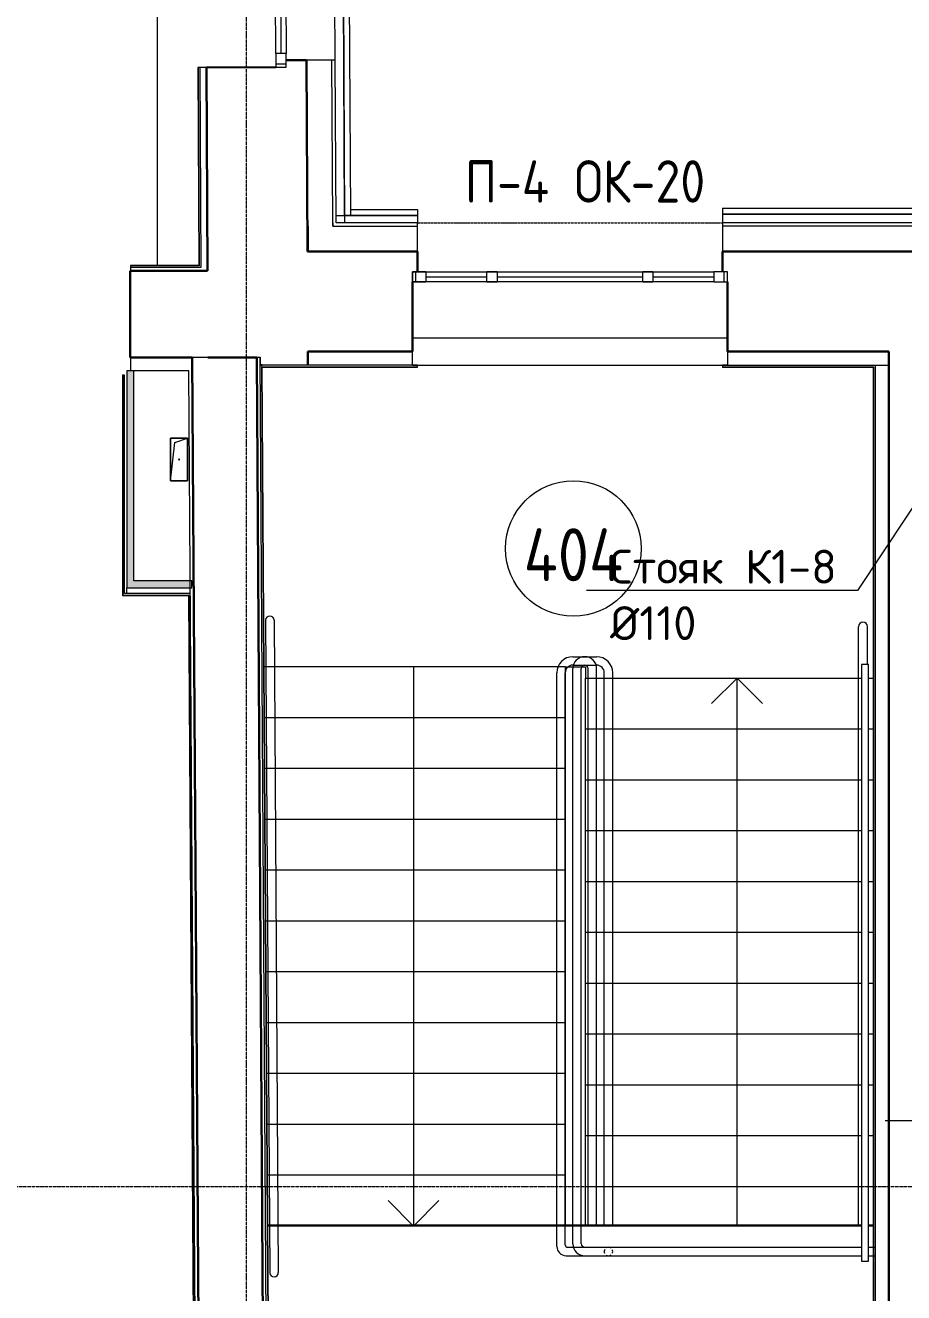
# Model space of a CAD drawing. Header units: millimetres. Extents: x -10178924 to 11692288, y -947381 to 58396.
# Drawn here: x 1695 to 6878, y -358496 to -351017 of the extents above; entities that cross this region are included whole.
import ezdxf
from ezdxf import colors
from ezdxf.entities.mleader import LeaderData, LeaderLine
from ezdxf.math import Vec2, Vec3

# ---------------------------------------------------------------- set-up
doc = ezdxf.new("R2010")
doc.units = ezdxf.units.MM
doc.linetypes.add('ADSK_Линия сетки', pattern=[25, 20, -2.5, 0, -2.5])
doc.linetypes.add('ADSK_Штрихпунктирная 2 точки_ш15 п1_5 п1_5 п1_5', pattern=[19.5, 15, -1.5, 0, -1.5, 0, -1.5])
for name, color, linetype, lineweight in [('_ Окна', 7, 'Continuous', 9), ('Аннотация', 7, 'Continuous', 18), ('Выноски ВК', 7, 'Continuous', 0), ('Лестницы', 7, 'Continuous', 9), ('Марки окон', 7, 'Continuous', 20), ('Обобщенные модели', 7, 'Continuous', 18), ('Окна', 7, 'Continuous', 9), ('Оси', 253, 'Continuous', 9), ('Перекрытие', 7, 'Continuous', 18), ('Стены внутренние', 7, 'Continuous', 18), ('Стены наружные', 7, 'Continuous', 18), ('Стены несущие', 7, 'Continuous', 30), ('Стены отделка', 7, 'Continuous', 30), ('Стены штриховка', 7, 'Continuous', 9), ('Стрелки вверх', 7, 'Continuous', 18), ('ШТРИХОВКА', 252, 'Continuous', 15)]:
    doc.layers.add(name, color=color, linetype=linetype, lineweight=lineweight)
doc.layers.add('Линии', color=7, linetype='Continuous', lineweight=9, true_color=0x00a600)
doc.styles.add('GOST Common', font='GOST_Common.ttf', dxfattribs={"width": 0.9, "height": 350})
doc.styles.add('GOST Common_2', font='GOST_Common.ttf', dxfattribs={"width": 0.9, "height": 250})
doc.styles.add('PDF ISOCPEUR', font='isocpeur.ttf')

# ---------------------------------------------------------------- blocks, each defined once
blk = doc.blocks.new('окно трехпол с фрамугой - 1820-2200_h___нов_ ок-20-2116897-План 4-го этажа')
at = {"layer": '_ Окна', "lineweight": 18}
for p, q in [((-930, 115), (-930, 175)), ((-930, 175), (-850, 175)), ((-850, 175), (-850, 115)), ((-490, 115), (-490, 175)), ((-490, 175), (-430, 175)), ((-430, 175), (-430, 115)), ((430, 115), (430, 175)), ((430, 175), (490, 175)), ((490, 175), (490, 115)), ((850, 175), (850, 115)), ((930, 175), (850, 175)), ((930, 115), (930, 175)), ((-850, 115), (-930, 115)), ((-430, 115), (-490, 115)), ((490, 115), (430, 115)), ((850, 115), (930, 115))]:
    blk.add_line(p, q, dxfattribs=at)
at = {"layer": '_ Окна'}
for p, q in [((-910, 115), (-910, 175)), ((910, 115), (910, 175)), ((-850, 145), (-490, 145)), ((-430, 145), (430, 145)), ((490, 145), (850, 145))]:
    blk.add_line(p, q, dxfattribs=at)
at = {"layer": 'Окна'}
for p, q in [((-930, 175), (-930, 115)), ((-850, 175), (-930, 175)), ((-850, 175), (-490, 175)), ((-430, 175), (-490, 175)), ((-430, 175), (430, 175)), ((490, 175), (430, 175)), ((490, 175), (850, 175)), ((930, 175), (850, 175)), ((930, 115), (930, 175)), ((-930, 115), (-850, 115)), ((-490, 115), (-850, 115)), ((-490, 115), (-430, 115)), ((430, 115), (-430, 115)), ((430, 115), (490, 115)), ((850, 115), (490, 115)), ((850, 115), (930, 115))]:
    blk.add_line(p, q, dxfattribs=at)
blk = doc.blocks.new('окно трехпол с фрамугой - 1700-2320_h_ _нов_ ОК-26 Е30-4648263-План 4-го этажа')
at = {"layer": '_ Окна', "lineweight": 18}
for p, q in [((-870, 115), (-870, 175)), ((-870, 175), (-790, 175)), ((-790, 175), (-790, 115)), ((-430, 115), (-430, 175)), ((-430, 175), (-370, 175)), ((-370, 175), (-370, 115)), ((370, 115), (370, 175)), ((370, 175), (430, 175)), ((430, 175), (430, 115)), ((790, 175), (790, 115)), ((870, 175), (790, 175)), ((870, 115), (870, 175)), ((-790, 115), (-870, 115)), ((-370, 115), (-430, 115)), ((430, 115), (370, 115)), ((790, 115), (870, 115))]:
    blk.add_line(p, q, dxfattribs=at)
at = {"layer": '_ Окна'}
for p, q in [((-850, 115), (-850, 175)), ((850, 115), (850, 175)), ((-790, 145), (-430, 145)), ((-370, 145), (370, 145)), ((430, 145), (790, 145))]:
    blk.add_line(p, q, dxfattribs=at)
at = {"layer": 'Окна'}
for p, q in [((-870, 175), (-870, 115)), ((-790, 175), (-870, 175)), ((-790, 175), (-430, 175)), ((-370, 175), (-430, 175)), ((-370, 175), (370, 175)), ((430, 175), (370, 175)), ((430, 175), (790, 175)), ((870, 175), (790, 175)), ((870, 115), (870, 175)), ((-870, 115), (-790, 115)), ((-430, 115), (-790, 115)), ((-430, 115), (-370, 115)), ((370, 115), (-370, 115)), ((370, 115), (430, 115)), ((790, 115), (430, 115)), ((790, 115), (870, 115))]:
    blk.add_line(p, q, dxfattribs=at)
blk = doc.blocks.new('GM_Отверстие прямоугольное _в плите_ - Отверстие-3906246-План 4-го этажа')
at = {"layer": 'Обобщенные модели'}
for p, q in [((-50, -125), (-50, 125)), ((-50, 125), (50, 125)), ((50, 125), (-50, 125)), ((-50, 125), (-50, -125)), ((-50, -125), (-25, 100)), ((-25, 100), (50, 125)), ((50, 125), (50, -125)), ((50, -125), (50, 125)), ((50, -125), (-50, -125)), ((-50, -125), (50, -125))]:
    blk.add_line(p, q, dxfattribs=at)
for start, end in [(360, 180), (180, 360), (60, 165), (300, 360), (195, 270)]:
    blk.add_arc((0, 0), 2.5, start, end, dxfattribs=at)
blk = doc.blocks.new('оси')
at = {"layer": 'Оси', "linetype": 'ADSK_Линия сетки'}
for p, q in [((9500, -2196.5), (9500, 46378)), ((-3614.3, 15100), (62615.4, 15100))]:
    blk.add_line(p, q, dxfattribs=at)
blk = doc.blocks.new('4 этаж')
at = {"layer": 'Стены внутренние'}
for points in [[(2294.2, -229643.1), (2334.2, -229643.1), (2334.2, -228363.4), (2294.2, -228363.4), (2294.2, -228543.2)], [(2668.7, -229643.1), (2668.4, -229603.1), (2334.2, -229603.1), (2334.2, -229643.1), (2660.4, -229643.1)]]:
    blk.add_hatch(color=256, dxfattribs=at).paths.add_polyline_path(points)
at = {"layer": 'Лестницы'}
for p, q in [((5838.9, -228169.8), (3978.9, -228169.8)), ((4880.8, -230109.8), (3103.8, -230109.8)), ((4880.8, -230109.8), (3103.8, -230109.8)), ((4880.8, -230109.8), (5000, -230109.8)), ((4880.8, -230109.8), (4880.8, -230409.8)), ((5000, -230109.8), (5000, -230176.1)), ((5000, -230176.1), (6630, -230176.1)), ((5000, -230476.1), (5000, -230176.1)), ((5000, -230176.1), (6630, -230176.1)), ((6670, -230176.1), (6698, -230176.1)), ((6670, -230176.1), (6698, -230176.1)), ((4880.8, -230409.8), (3105.7, -230409.8)), ((4880.8, -230409.8), (3105.7, -230409.8)), ((4880.8, -230409.8), (4880.8, -230709.8)), ((5000, -230776.1), (5000, -230476.1)), ((5000, -230476.1), (6630, -230476.1)), ((5000, -230476.1), (6630, -230476.1)), ((6670, -230476.1), (6698, -230476.1)), ((6670, -230476.1), (6698, -230476.1)), ((4880.8, -230709.8), (3107.7, -230709.8)), ((4880.8, -230709.8), (3107.7, -230709.8)), ((4880.8, -230709.8), (4880.8, -231009.8)), ((5000, -231076.1), (5000, -230776.1)), ((5000, -230776.1), (6630, -230776.1)), ((5000, -230776.1), (6630, -230776.1)), ((6670, -230776.1), (6698, -230776.1)), ((6670, -230776.1), (6698, -230776.1)), ((4880.8, -231009.8), (3109.6, -231009.8)), ((4880.8, -231009.8), (3109.6, -231009.8)), ((4880.8, -231009.8), (4880.8, -231309.8)), ((5000, -231376.1), (5000, -231076.1)), ((5000, -231076.1), (6630, -231076.1)), ((5000, -231076.1), (6630, -231076.1)), ((6670, -231076.1), (6698, -231076.1)), ((6670, -231076.1), (6698, -231076.1)), ((4880.8, -231309.8), (3111.5, -231309.8)), ((4880.8, -231309.8), (3111.5, -231309.8)), ((4880.8, -231309.8), (4880.8, -231609.8)), ((5000, -231676.1), (5000, -231376.1)), ((5000, -231376.1), (6630, -231376.1)), ((5000, -231376.1), (6630, -231376.1)), ((6670, -231376.1), (6698, -231376.1)), ((6670, -231376.1), (6698, -231376.1)), ((4880.8, -231609.8), (3113.5, -231609.8)), ((4880.8, -231609.8), (3113.5, -231609.8)), ((4880.8, -231609.8), (4880.8, -231909.8)), ((5000, -231976.1), (5000, -231676.1)), ((5000, -231676.1), (6630, -231676.1)), ((5000, -231676.1), (6630, -231676.1)), ((6670, -231676.1), (6698, -231676.1)), ((6670, -231676.1), (6698, -231676.1)), ((4880.8, -231909.8), (3115.4, -231909.8)), ((4880.8, -231909.8), (3115.4, -231909.8)), ((4880.8, -231909.8), (4880.8, -232209.8)), ((5000, -232276.1), (5000, -231976.1)), ((5000, -231976.1), (6630, -231976.1)), ((5000, -231976.1), (6630, -231976.1)), ((6670, -231976.1), (6698, -231976.1)), ((6670, -231976.1), (6698, -231976.1)), ((4880.8, -232209.8), (3117.4, -232209.8)), ((4880.8, -232209.8), (3117.4, -232209.8)), ((4880.8, -232209.8), (4880.8, -232509.8)), ((5000, -232576.1), (5000, -232276.1)), ((5000, -232276.1), (6630, -232276.1)), ((5000, -232276.1), (6630, -232276.1)), ((6670, -232276.1), (6698, -232276.1)), ((6670, -232276.1), (6698, -232276.1)), ((4880.8, -232509.8), (3119.3, -232509.8)), ((4880.8, -232509.8), (3119.3, -232509.8)), ((4880.8, -232509.8), (4880.8, -232809.8)), ((5000, -232876.1), (5000, -232576.1)), ((5000, -232576.1), (6630, -232576.1)), ((5000, -232576.1), (6630, -232576.1)), ((6670, -232576.1), (6698, -232576.1)), ((6670, -232576.1), (6698, -232576.1)), ((4880.8, -232809.8), (3121.2, -232809.8)), ((4880.8, -232809.8), (3121.2, -232809.8)), ((4880.8, -232809.8), (4880.8, -233109.8)), ((5000, -233176.1), (5000, -232876.1)), ((5000, -232876.1), (6630, -232876.1)), ((5000, -232876.1), (6630, -232876.1)), ((6670, -232876.1), (6698, -232876.1)), ((6670, -232876.1), (6698, -232876.1)), ((4880.8, -233109.8), (3123.2, -233109.8)), ((4880.8, -233109.8), (3123.2, -233109.8)), ((4880.8, -233109.8), (4880.8, -233404.6)), ((5000, -233404.6), (5000, -233176.1)), ((5000, -233176.1), (6630, -233176.1)), ((5000, -233176.1), (6630, -233176.1)), ((6670, -233176.1), (6698, -233176.1)), ((6670, -233176.1), (6698, -233176.1)), ((4880.8, -233409.8), (3125.1, -233409.8))]:
    blk.add_line(p, q, dxfattribs=at)
at = {"layer": 'Линии', "color": 7, "linetype": 'ADSK_Штрихпунктирная 2 точки_ш15 п1_5 п1_5 п1_5'}
blk.add_line((4008.9, -227488.6), (5809.9, -227488.6), dxfattribs=at)
at = {"layer": 'Линии', "color": 7}
for p, q in [((3978.9, -228328.5), (5838.9, -228328.5)), ((3112.5, -229834.9), (3137.6, -233686.2)), ((3162.5, -229834.6), (3187.6, -233684.6)), ((6611.4, -233404.6), (6611.4, -229872.9)), ((6665, -230096.1), (6665, -229872.9)), ((4925.8, -230099.8), (5063.4, -230099.8)), ((4926.4, -230049.8), (5066.4, -230049.8)), ((6670, -230096.1), (6630, -230096.1)), ((6630, -230096.1), (6630, -233616.1)), ((6670, -233616.1), (6670, -230096.1)), ((4831.4, -233529.8), (4831.4, -230144.8)), ((4880.8, -233519.8), (4880.8, -230145.2)), ((5111.4, -233405.9), (5111.4, -230145)), ((5161.4, -233405.9), (5161.4, -230144.8)), ((4895.8, -233534.8), (4928.8, -233534.8)), ((4928.8, -233534.8), (6630, -233534.8)), ((6670, -233534.8), (6710, -233534.8)), ((4886.4, -233584.8), (6630, -233584.8)), ((6630, -233616.1), (6670, -233616.1)), ((6670, -233584.8), (6710, -233584.8))]:
    blk.add_line(p, q, dxfattribs=at)
at = {"layer": 'Линии', "color": 7, "lineweight": 18}
for p, q in [((4925.8, -233514.5), (4925.8, -230120.1)), ((4975.8, -233514.5), (4975.8, -230119.8)), ((5016.4, -233405.6), (5016.4, -230119.8)), ((5066.4, -233405.6), (5066.4, -230120.1))]:
    blk.add_line(p, q, dxfattribs=at)
at = {"layer": 'Линии', "color": 7}
blk.add_circle((4929, -229411.3), 400, dxfattribs=at)
for centre, radius, start, end in [((3137.5, -229834.8), 25, 0.37263, 180.37263), ((6638.2, -229872.9), 26.8, 0, 180), ((4926.4, -230144.8), 95, 90, 180), ((4926, -230145), 45.2, 90.28851, 180.28851), ((4996.1, -230120.1), 70.3, 0, 180), ((4996.1, -230119.8), 20.3, 0, 180), ((5066.2, -230145), 45.2, 0, 90), ((5066.4, -230144.8), 95, 0, 90), ((4886.4, -233529.8), 55, 180, 270), ((4895.8, -233519.8), 15, 180, 270), ((4996.1, -233514.5), 70.3, 180, 270), ((4996.1, -233514.5), 20.3, 180, 270), ((5136.4, -233559.8), 25, 149.59645, 202.84951), ((5136.4, -233559.8), 25, 49.77815, 123.24928), ((5136.4, -233559.8), 25, 336.08606, 24.57899), ((5136.4, -233559.8), 25, 238.05856, 308.07725), ((3162.6, -233684.8), 25, 183.36759, 0.37263)]:
    blk.add_arc(centre, radius, start, end, dxfattribs=at)
at = {"layer": 'Перекрытие'}
for p, q in [((2472.8, -212530.2), (2472.8, -227741.4)), ((2723.9, -226572.9), (2723.9, -226571)), ((2723.9, -226571), (3099.4, -226571)), ((2294.2, -229677.1), (2294.2, -229643.1)), ((6630, -233404.6), (3125.1, -233404.6)), ((6698, -233404.6), (6670, -233404.6)), ((6630, -233409.8), (3125.1, -233409.8)), ((6698, -233409.8), (6670, -233409.8))]:
    blk.add_line(p, q, dxfattribs=at)
at = {"layer": 'Стены наружные'}
for p, q in [((3540.1, -219944.6), (3578.4, -227488.4)), ((3578.2, -227442.8), (3540.3, -219944.6)), ((3575.3, -219944.6), (3613.2, -227442.6)), ((3523.5, -226528.9), (3515.1, -224873.9)), ((3613, -227411.6), (4009.7, -227411.6)), ((4009.7, -227411.6), (4009.7, -227446.6)), ((5808.9, -227403.6), (10370.2, -227403.6)), ((5808.9, -227403.6), (5808.9, -227488.6)), ((3528.2, -227446.8), (4009.7, -227446.2)), ((3578.4, -227488.4), (3528.4, -227488.6)), ((3579.7, -227442.8), (3578.2, -227442.8)), ((3579.7, -227442.8), (3579.7, -227446.6)), ((4009.7, -227446.6), (3579.7, -227446.6)), ((4009.7, -227446.2), (4009.7, -227496.2)), ((5808.9, -227438.6), (10925, -227438.6)), ((10925, -227438.6), (5808.9, -227438.6))]:
    blk.add_line(p, q, dxfattribs=at)
at = {"layer": 'Стены несущие'}
for p, q in [((3173.7, -226570.7), (2763.7, -226572.7)), ((2769.8, -227773.4), (2763.7, -226572.7)), ((3353.5, -226529.7), (3233.5, -226530.3)), ((3353.5, -226529.7), (3359.3, -227658.6)), ((3359.3, -227658.6), (4008.9, -227658.6)), ((4008.9, -227778.6), (4008.9, -227658.6)), ((7771.1, -227658.6), (5808.9, -227658.6)), ((5808.9, -227658.6), (5808.9, -227778.6)), ((2769.8, -227773.4), (2313.9, -227773.4)), ((2313.9, -227773.4), (2313.9, -228283.4)), ((3978.9, -228248.6), (3978.9, -227838.6)), ((5838.9, -227838.6), (5838.9, -228248.6)), ((2313.9, -228283.4), (2680, -228283.4)), ((2680, -228283.4), (2729.7, -235987.4)), ((2772.4, -228283.4), (2772.4, -228283.8)), ((3060, -228283.4), (2772.4, -228283.4)), ((3107.3, -235607.4), (3060, -228283.4)), ((3362.7, -228328.5), (3362.3, -228248.5)), ((3978.9, -228248.5), (3362.3, -228248.5)), ((3362.3, -228248.6), (3978.9, -228248.6)), ((5838.9, -228248.6), (6790, -228248.6)), ((6789.7, -228248.5), (5839.9, -228248.5)), ((6790, -228248.6), (6790, -235607.4)), ((3079.7, -228328.5), (3092.3, -228328.5))]:
    blk.add_line(p, q, dxfattribs=at)
at = {"layer": 'Стены отделка', "lineweight": 9}
for p, q in [((2763.7, -226572.7), (2711.7, -226573)), ((2711.7, -226573), (2717.7, -227741.4)), ((3523.5, -226528.9), (3353.5, -226529.7)), ((3528.4, -227488.6), (3523.5, -226528.9)), ((3508.5, -227508.6), (3508.4, -227488.6)), ((3508.5, -227488.6), (3508.5, -227508.6)), ((4008.9, -227488.6), (3528.4, -227488.6)), ((4008.9, -227658.6), (4008.9, -227488.6)), ((7771.1, -227488.6), (5808.9, -227488.6)), ((5808.9, -227488.6), (5808.9, -227658.6)), ((3358.5, -227508.6), (3363.6, -227508.6)), ((3363.6, -227508.6), (3363.6, -227658.6)), ((5808.9, -227508.6), (5809.9, -227508.6)), ((2314.2, -227741.4), (2314.2, -227773.4)), ((2717.7, -227741.4), (2314.2, -227741.4)), ((2729.7, -227753.4), (2314.2, -227753.4)), ((2769.8, -227773.4), (2769.8, -227753.4)), ((2314.2, -228283.4), (2314.2, -228363.4)), ((2680, -228363.4), (2680, -228283.4)), ((3080, -228283.3), (3060, -228283.4)), ((3060, -228283.4), (3107.3, -235607.4)), ((3079.7, -228282.3), (3079.7, -228328.5)), ((3127.3, -235607.2), (3080, -228283.3)), ((3978.9, -228328.5), (3978.9, -228248.6)), ((5839.9, -228248.5), (5838.9, -228248.5)), ((5838.9, -228248.6), (5838.9, -228328.5)), ((6789.7, -228328.5), (6789.7, -228248.5)), ((2280.2, -228388.4), (2268.2, -228388.4)), ((2268.2, -228388.4), (2268.2, -229687.1)), ((2280.2, -229677.1), (2280.2, -228388.4)), ((2294.2, -228363.4), (2294.2, -229643.1)), ((2660.4, -228363.4), (2294.2, -228363.4)), ((2334.2, -229603.1), (2334.2, -228363.4)), ((2709.9, -236007.4), (2660.4, -228363.4)), ((2680.4, -228363.4), (2680, -228363.4)), ((2729.7, -235987.4), (2680.4, -228363.4)), ((3139.1, -235575.4), (3092.4, -228340.5)), ((3092.4, -228340.5), (4008.9, -228340.5)), ((4008.9, -228328.5), (3978.9, -228328.5)), ((4008.9, -228340.5), (4008.9, -228328.5)), ((5839.9, -228328.5), (5808.9, -228328.5)), ((5808.9, -228328.5), (5808.9, -228340.5)), ((5808.9, -228340.5), (6698, -228340.5)), ((6698, -228340.5), (6698, -234683.4)), ((6700, -228328.5), (6790, -228328.5)), ((6710, -228328.5), (6710, -234683.5)), ((2294.2, -229643.1), (2678.1, -229643.1)), ((2678.1, -229603.1), (2334.2, -229603.1)), ((2678.1, -229643.1), (2678.1, -229603.1)), ((2270.2, -229689.1), (2657, -229689.1)), ((2668.9, -229677.1), (2280.2, -229677.1)), ((2657, -229689.1), (2697.9, -236017.4))]:
    blk.add_line(p, q, dxfattribs=at)
at = {"layer": 'Стены штриховка'}
for p, q in [((2713.7, -226573), (2719.7, -227743.4)), ((2723.7, -226572.9), (2729.7, -227753.4)), ((3508.4, -227488.6), (3503.5, -226529)), ((3508.5, -227508.6), (4008.9, -227508.6)), ((7762.1, -227508.6), (5809.9, -227508.6)), ((2719.7, -227743.4), (2314.2, -227743.4)), ((2772.4, -228283.4), (2680, -228283.4)), ((2270.2, -228388.4), (2270.2, -229689.1)), ((3137.1, -235575.4), (3090.4, -228338.5)), ((3090.4, -228338.5), (4008.9, -228338.5)), ((3978.9, -228328.5), (3092.3, -228328.5)), ((5808.9, -228338.5), (6700, -228338.5)), ((5839.9, -228328.5), (6700, -228328.5)), ((6700, -228338.5), (6700, -234683.4)), ((2268.2, -229687.1), (2659, -229687.1)), ((2268.2, -229687.1), (2268.2, -229689.1)), ((2268.2, -229689.1), (2270.2, -229689.1)), ((2659, -229687.1), (2700, -236019.4))]:
    blk.add_line(p, q, dxfattribs=at)
at = {"layer": 'Стрелки вверх'}
for p, q in [((3985.8, -230109.8), (3985.8, -230409.8)), ((5895, -230176.1), (5745, -230326.1)), ((5895, -230476.1), (5895, -230176.1)), ((5895, -230176.1), (6045, -230326.1)), ((3985.8, -230409.8), (3985.8, -230709.8)), ((5895, -230776.1), (5895, -230476.1)), ((3985.8, -230709.8), (3985.8, -231009.8)), ((5895, -231076.1), (5895, -230776.1)), ((3985.8, -231009.8), (3985.8, -231309.8)), ((5895, -231376.1), (5895, -231076.1)), ((3985.8, -231309.8), (3985.8, -231609.8)), ((5895, -231676.1), (5895, -231376.1)), ((3985.8, -231609.8), (3985.8, -231909.8)), ((5895, -231976.1), (5895, -231676.1)), ((3985.8, -231909.8), (3985.8, -232209.8)), ((5895, -232276.1), (5895, -231976.1)), ((3985.8, -232209.8), (3985.8, -232509.8)), ((5895, -232576.1), (5895, -232276.1)), ((3985.8, -232509.8), (3985.8, -232809.8)), ((5895, -232876.1), (5895, -232576.1)), ((3985.8, -232809.8), (3985.8, -233109.8)), ((5895, -233176.1), (5895, -232876.1)), ((3985.8, -233109.8), (3985.8, -233404.6)), ((5895, -233404.6), (5895, -233176.1)), ((3985.8, -233409.8), (3835.8, -233259.8)), ((3985.8, -233409.8), (4135.8, -233259.8))]:
    blk.add_line(p, q, dxfattribs=at)
at = {"color": 253}
blk.add_blockref('оси', (-6500.4, -248276.1), dxfattribs=at)
at = {"layer": 'Обобщенные модели'}
blk.add_blockref('GM_Отверстие прямоугольное _в плите_ - Отверстие-3906246-План 4-го этажа', (2601.9, -228886.1), dxfattribs=at)
at = {"layer": 'Окна', "rotation": 270.2912255442423}
blk.add_blockref('окно трехпол с фрамугой - 1700-2320_h_ _нов_ ОК-26 Е30-4648263-План 4-го этажа', (3054.3, -225701.2), dxfattribs=at)
at = {"layer": 'Окна'}
blk.add_blockref('окно трехпол с фрамугой - 1820-2200_h___нов_ ок-20-2116897-План 4-го этажа', (4908.9, -227953.6), dxfattribs=at)
at = {"layer": 'Аннотация', "lineweight": 9, "insert": (4929, -229448.3), "char_height": 312.5, "width": 520.211, "attachment_point": 5, "line_spacing_factor": 1.022766, "style": 'GOST Common'}
blk.add_mtext('404', dxfattribs=at)
at = {"layer": 'Марки окон', "lineweight": 9, "char_height": 250, "attachment_point": 5, "line_spacing_factor": 1.022766, "style": 'GOST Common_2'}
for s, insert, width in [('\\pxqc,t1.8,3.6,5.4,7.2,9,10.8,12.6,14.4,16.2,18,19.8,21.6,23.4,25.2,27,28.8,30.6,32.4,34.2,36,37.8,39.6,41.4,43.2,45,46.8,48.6,50.4,52.2,54,55.8,57.6;{П-4}', (4537.5, -227245.6), 523.8), ('\\pxqc,t1.8,3.6,5.4,7.2,9,10.8,12.6,14.4,16.2,18,19.8,21.6,23.4,25.2,27,28.8,30.6,32.4,34.2,36,37.8,39.6,41.4,43.2,45,46.8,48.6,50.4,52.2,54,55.8,57.6;{ОК-20}', (5321, -227245.6), 845.1)]:
    blk.add_mtext(s, dxfattribs=dict(at, insert=insert, width=width))
blk = doc.blocks.new('_None')

msp = doc.modelspace()

# ---------------------------------------------------------------- block references
at = {"layer": 'ШТРИХОВКА'}
msp.add_blockref('4 этаж', (0, -124693.3), dxfattribs=at)

# ---------------------------------------------------------------- leaders
at = {"layer": 'Выноски ВК', "ltscale": 50}
ml = msp.add_multileader_mtext('Standard', dxfattribs=at)
ml.set_content('Стояк К1-8 ^J%%C110', color=256, style='PDF ISOCPEUR')
ml.set_leader_properties(color=256, linetype='ByLayer', lineweight=-1)
ml.set_arrow_properties(name='NONE')
ml.build(insert=Vec2(0, 0))
ml.multileader.update_dxf_attribs({"text_left_attachment_type": 6, "text_right_attachment_type": 6, "dogleg_length": 100, "arrow_head_size": 300})
ctx = ml.context
ctx.base_point, ctx.char_height, ctx.arrow_head_size, ctx.landing_gap_size, ctx.plane_origin = Vec3(5145, -354351.8), 200, 300, 0, Vec3(124.3, -349490.2)
ctx.left_attachment, ctx.right_attachment = 6, 6
notes = []
notes.append((ctx, [(1, (1, 1, 0), (6605, -354351.8), (-1, 0), 100, [(1, [(7368.7, -353202.4)], 0, [])])]))
ctx.mtext.insert, ctx.mtext.flow_direction = Vec3(5145, -354111.8), 5
ml = msp.add_multileader_mtext('Standard', dxfattribs=at)
ml.set_content('Стояк К1-9 ^J%%C50', color=256, style='PDF ISOCPEUR')
ml.set_leader_properties(color=256, linetype='ByLayer', lineweight=-1)
ml.set_arrow_properties(name='NONE')
ml.build(insert=Vec2(0, 0))
ml.multileader.update_dxf_attribs({"text_left_attachment_type": 6, "text_right_attachment_type": 6, "dogleg_length": 100, "arrow_head_size": 300})
ctx = ml.context
ctx.base_point, ctx.char_height, ctx.arrow_head_size, ctx.landing_gap_size, ctx.plane_origin = Vec3(8269.3, -357482.6), 200, 300, 0, Vec3(63.4, -354447.2)
ctx.left_attachment, ctx.right_attachment = 6, 6
notes.append((ctx, [(0, (1, 1, 0), (8169.3, -357482.6), (1, 0), 100, [(1, [(7307.7, -358159.4)], 0, [])])]))
ctx.mtext.insert, ctx.mtext.flow_direction = Vec3(8269.3, -357242.6), 5
for ctx, leaders in notes:
    for number, flags, end, landing, length, lines in leaders:
        leader = LeaderData()
        leader.index, (leader.has_last_leader_line, leader.has_dogleg_vector, leader.attachment_direction) = number, flags
        leader.last_leader_point, leader.dogleg_vector, leader.dogleg_length = Vec3(end), Vec3(landing), length
        for number, points, colour, breaks in lines:
            line = LeaderLine()
            line.index, line.vertices, line.color, line.breaks = number, Vec3.list(points), colors.encode_raw_color(colour), breaks
            leader.lines.append(line)
        ctx.leaders.append(leader)

doc.saveas('drawing.dxf')
